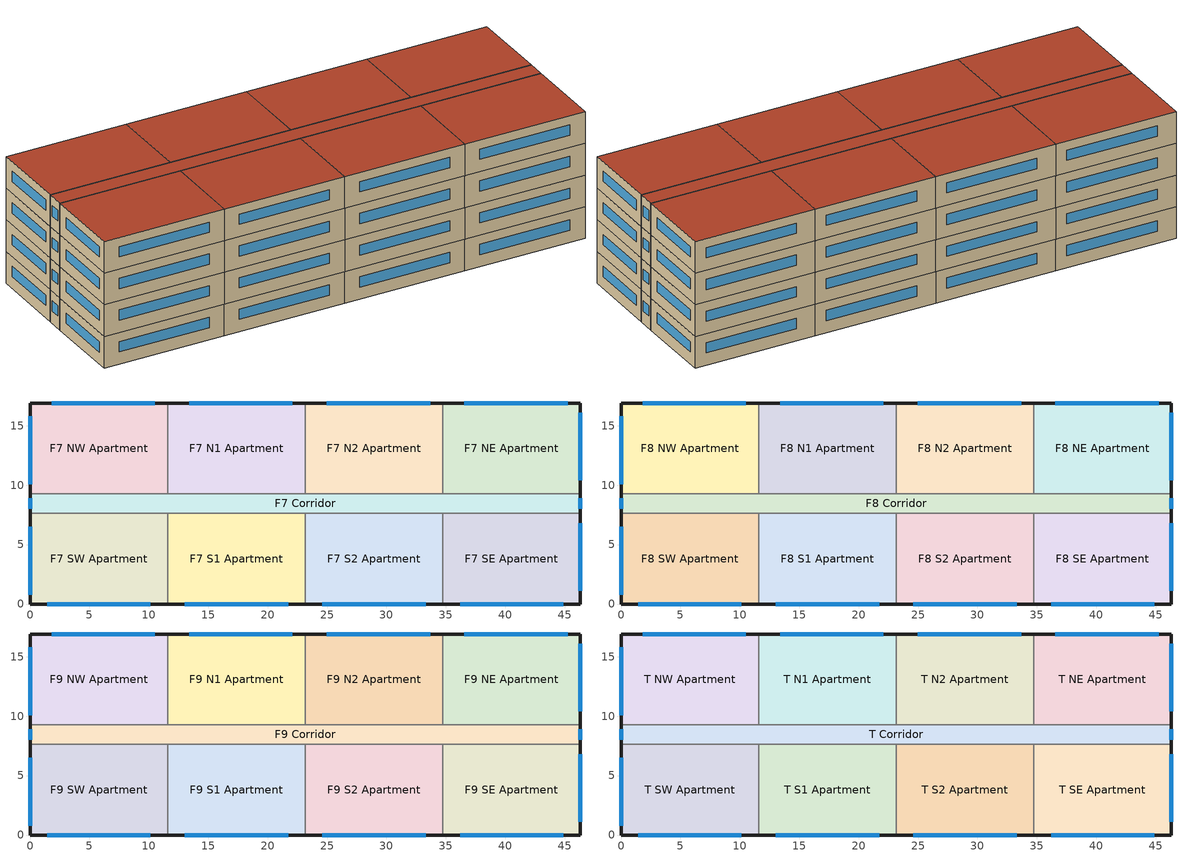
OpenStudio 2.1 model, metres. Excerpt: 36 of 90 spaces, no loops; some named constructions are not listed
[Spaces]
F7 SE Apartment
 floor to F6 SE Apartment: 46.33,7.62 46.33,0 34.75,0 34.75,7.62 z18.29
 wall outside: 34.75,0 46.33,0 46.33,7.62 z18.29:21.33
 wall to F7 S2 Apartment: 34.75,7.62 34.75,0 z18.29:21.33
 wall to F7 Corridor: 46.33,7.62 34.75,7.62 z18.29:21.33
 window: 46.33,1.1 46.33,6.81 / 36.19,0 44.88,0 z19.47:20.46
F7 N2 Apartment
 floor to F6 N2 Apartment: 34.75,16.92 34.75,9.3 23.16,9.3 23.16,16.92 z18.29
 wall outside: 34.75,16.92 23.16,16.92 z18.29:21.33
 wall to F7 Corridor: 23.16,9.3 34.75,9.3 z18.29:21.33
 wall to F7 NE Apartment: 34.75,9.3 34.75,16.92 z18.29:21.33
 wall to F7 N1 Apartment: 23.16,16.92 23.16,9.3 z18.29:21.33
 window: 33.66,16.92 24.98,16.92 z19.47:20.46
F7 NE Apartment
 floor to F6 NE Apartment: 46.33,16.92 46.33,9.3 34.75,9.3 34.75,16.92 z18.29
 wall outside: 46.33,9.3 46.33,16.92 34.75,16.92 z18.29:21.33
 wall to F7 Corridor: 34.75,9.3 46.33,9.3 z18.29:21.33
 window: 45.25,16.92 36.56,16.92 / 46.33,10.4 46.33,16.11 z19.47:20.46
F7 S2 Apartment
 floor to F6 S2 Apartment: 34.75,7.62 34.75,0 23.16,0 23.16,7.62 z18.29
 wall outside: 23.16,0 34.75,0 z18.29:21.33
 wall to F7 Corridor: 34.75,7.62 23.16,7.62 z18.29:21.33
 wall to F7 S1 Apartment: 23.16,7.62 23.16,0 z18.29:21.33
 window: 24.61,0 33.3,0 z19.47:20.46
F7 NW Apartment
 floor to F6 NW Apartment: 11.58,16.92 11.58,9.3 0,9.3 0,16.92 z18.29
 wall outside: 11.58,16.92 0,16.92 0,9.3 z18.29:21.33
 wall to F7 Corridor: 0,9.3 11.58,9.3 z18.29:21.33
 wall to F7 N1 Apartment: 11.58,9.3 11.58,16.92 z18.29:21.33
 window: 0,15.8 0,10.08 / 10.5,16.92 1.81,16.92 z19.47:20.46
F7 N1 Apartment
 floor to F6 N1 Apartment: 23.16,16.92 23.16,9.3 11.58,9.3 11.58,16.92 z18.29
 wall outside: 23.16,16.92 11.58,16.92 z18.29:21.33
 wall to F7 Corridor: 11.58,9.3 23.16,9.3 z18.29:21.33
 window: 22.08,16.92 13.4,16.92 z19.47:20.46
F7 S1 Apartment
 floor to F6 S1 Apartment: 23.16,7.62 23.16,0 11.58,0 11.58,7.62 z18.29
 wall outside: 11.58,0 23.16,0 z18.29:21.33
 wall to F7 Corridor: 23.16,7.62 11.58,7.62 z18.29:21.33
 wall to F7 SW Apartment: 11.58,7.62 11.58,0 z18.29:21.33
 window: 13.03,0 21.72,0 z19.47:20.46
F7 Corridor
 floor to F6 Corridor: 46.33,9.3 46.33,7.62 0,7.62 0,9.3 z18.29
 wall outside: 0,9.3 0,7.62 / 46.33,7.62 46.33,9.3 z18.29:21.33
 wall to F7 SW Apartment: 0,7.62 11.58,7.62 z18.29:21.33
 window: 0,8.91 0,8 / 46.33,8 46.33,8.91 z19.47:20.46
F7 SW Apartment
 floor to F6 SW Apartment: 11.58,7.62 11.58,0 0,0 0,7.62 z18.29
 wall outside: 0,7.62 0,0 11.58,0 z18.29:21.33
 window: 1.45,0 10.13,0 / 0,6.5 0,0.79 z19.47:20.46
F8 SW Apartment
 floor to F7 SW Apartment: 11.58,7.62 11.58,0 0,0 0,7.62 z21.33
 wall outside: 0,7.62 0,0 11.58,0 z21.33:24.38
 wall to F8 Corridor: 11.58,7.62 0,7.62 z21.33:24.38
 wall to F8 S1 Apartment: 11.58,0 11.58,7.62 z21.33:24.38
 window: 1.45,0 10.13,0 / 0,6.5 0,0.79 z22.52:23.51
F8 N1 Apartment
 floor to F7 N1 Apartment: 23.16,16.92 23.16,9.3 11.58,9.3 11.58,16.92 z21.33
 wall outside: 23.16,16.92 11.58,16.92 z21.33:24.38
 wall to F8 NW Apartment: 11.58,16.92 11.58,9.3 z21.33:24.38
 wall to F8 Corridor: 11.58,9.3 23.16,9.3 z21.33:24.38
 wall to F8 N2 Apartment: 23.16,9.3 23.16,16.92 z21.33:24.38
 window: 22.08,16.92 13.4,16.92 z22.52:23.51
F8 N2 Apartment
 floor to F7 N2 Apartment: 34.75,16.92 34.75,9.3 23.16,9.3 23.16,16.92 z21.33
 wall outside: 34.75,16.92 23.16,16.92 z21.33:24.38
 wall to F8 Corridor: 23.16,9.3 34.75,9.3 z21.33:24.38
 wall to F8 NE Apartment: 34.75,9.3 34.75,16.92 z21.33:24.38
 window: 33.66,16.92 24.98,16.92 z22.52:23.51
F8 Corridor
 floor to F7 Corridor: 46.33,9.3 46.33,7.62 0,7.62 0,9.3 z21.33
 wall outside: 46.33,7.62 46.33,9.3 / 0,9.3 0,7.62 z21.33:24.38
 wall to F8 S1 Apartment: 11.58,7.62 23.16,7.62 z21.33:24.38
 wall to F8 SE Apartment: 34.75,7.62 46.33,7.62 z21.33:24.38
 wall to F8 NE Apartment: 46.33,9.3 34.75,9.3 z21.33:24.38
 wall to F8 NW Apartment: 11.58,9.3 0,9.3 z21.33:24.38
 wall to F8 S2 Apartment: 23.16,7.62 34.75,7.62 z21.33:24.38
 window: 46.33,8 46.33,8.91 / 0,8.91 0,8 z22.52:23.51
F8 S1 Apartment
 floor to F7 S1 Apartment: 23.16,7.62 23.16,0 11.58,0 11.58,7.62 z21.33
 wall outside: 11.58,0 23.16,0 z21.33:24.38
 wall to F8 S2 Apartment: 23.16,0 23.16,7.62 z21.33:24.38
 window: 13.03,0 21.72,0 z22.52:23.51
F8 S2 Apartment
 floor to F7 S2 Apartment: 34.75,7.62 34.75,0 23.16,0 23.16,7.62 z21.33
 wall outside: 23.16,0 34.75,0 z21.33:24.38
 wall to F8 SE Apartment: 34.75,0 34.75,7.62 z21.33:24.38
 window: 24.61,0 33.3,0 z22.52:23.51
F8 SE Apartment
 floor to F7 SE Apartment: 46.33,7.62 46.33,0 34.75,0 34.75,7.62 z21.33
 wall outside: 34.75,0 46.33,0 46.33,7.62 z21.33:24.38
 window: 46.33,1.1 46.33,6.81 / 36.19,0 44.88,0 z22.52:23.51
F8 NW Apartment
 floor to F7 NW Apartment: 11.58,16.92 11.58,9.3 0,9.3 0,16.92 z21.33
 wall outside: 11.58,16.92 0,16.92 0,9.3 z21.33:24.38
 window: 0,15.8 0,10.08 / 10.5,16.92 1.81,16.92 z22.52:23.51
F8 NE Apartment
 floor to F7 NE Apartment: 46.33,16.92 46.33,9.3 34.75,9.3 34.75,16.92 z21.33
 wall outside: 46.33,9.3 46.33,16.92 34.75,16.92 z21.33:24.38
 window: 45.25,16.92 36.56,16.92 / 46.33,10.4 46.33,16.11 z22.52:23.51
F9 SE Apartment
 floor to F8 SE Apartment: 46.33,7.62 46.33,0 34.75,0 34.75,7.62 z24.38
 wall outside: 34.75,0 46.33,0 46.33,7.62 z24.38:27.43
 wall to F9 S2 Apartment: 34.75,7.62 34.75,0 z24.38:27.43
 wall to F9 Corridor: 46.33,7.62 34.75,7.62 z24.38:27.43
 window: 36.19,0 44.88,0 / 46.33,1.1 46.33,6.81 z25.57:26.56
F9 N2 Apartment
 floor to F8 N2 Apartment: 34.75,16.92 34.75,9.3 23.16,9.3 23.16,16.92 z24.38
 wall outside: 34.75,16.92 23.16,16.92 z24.38:27.43
 wall to F9 NE Apartment: 34.75,9.3 34.75,16.92 z24.38:27.43
 wall to F9 Corridor: 23.16,9.3 34.75,9.3 z24.38:27.43
 wall to F9 N1 Apartment: 23.16,16.92 23.16,9.3 z24.38:27.43
 window: 33.66,16.92 24.98,16.92 z25.57:26.56
F9 SW Apartment
 floor to F8 SW Apartment: 11.58,7.62 11.58,0 0,0 0,7.62 z24.38
 wall outside: 0,7.62 0,0 11.58,0 z24.38:27.43
 wall to F9 Corridor: 11.58,7.62 0,7.62 z24.38:27.43
 wall to F9 S1 Apartment: 11.58,0 11.58,7.62 z24.38:27.43
 window: 1.45,0 10.13,0 / 0,6.5 0,0.79 z25.57:26.56
F9 Corridor
 floor to F8 Corridor: 46.33,9.3 46.33,7.62 0,7.62 0,9.3 z24.38
 wall outside: 0,9.3 0,7.62 / 46.33,7.62 46.33,9.3 z24.38:27.43
 wall to F9 NE Apartment: 46.33,9.3 34.75,9.3 z24.38:27.43
 wall to F9 NW Apartment: 11.58,9.3 0,9.3 z24.38:27.43
 wall to F9 S1 Apartment: 11.58,7.62 23.16,7.62 z24.38:27.43
 wall to F9 N1 Apartment: 23.16,9.3 11.58,9.3 z24.38:27.43
 wall to F9 S2 Apartment: 23.16,7.62 34.75,7.62 z24.38:27.43
 window: 0,8.91 0,8 / 46.33,8 46.33,8.91 z25.57:26.56
F9 NE Apartment
 floor to F8 NE Apartment: 46.33,16.92 46.33,9.3 34.75,9.3 34.75,16.92 z24.38
 wall outside: 46.33,9.3 46.33,16.92 34.75,16.92 z24.38:27.43
 window: 46.33,10.4 46.33,16.11 / 45.25,16.92 36.56,16.92 z25.57:26.56
F9 S1 Apartment
 floor to F8 S1 Apartment: 23.16,7.62 23.16,0 11.58,0 11.58,7.62 z24.38
 wall outside: 11.58,0 23.16,0 z24.38:27.43
 wall to F9 S2 Apartment: 23.16,0 23.16,7.62 z24.38:27.43
 window: 13.03,0 21.72,0 z25.57:26.56
F9 S2 Apartment
 floor to F8 S2 Apartment: 34.75,7.62 34.75,0 23.16,0 23.16,7.62 z24.38
 wall outside: 23.16,0 34.75,0 z24.38:27.43
 window: 24.61,0 33.3,0 z25.57:26.56
F9 NW Apartment
 floor to F8 NW Apartment: 11.58,16.92 11.58,9.3 0,9.3 0,16.92 z24.38
 wall outside: 11.58,16.92 0,16.92 0,9.3 z24.38:27.43
 wall to F9 N1 Apartment: 11.58,9.3 11.58,16.92 z24.38:27.43
 window: 0,15.8 0,10.08 / 10.5,16.92 1.81,16.92 z25.57:26.56
F9 N1 Apartment
 floor to F8 N1 Apartment: 23.16,16.92 23.16,9.3 11.58,9.3 11.58,16.92 z24.38
 wall outside: 23.16,16.92 11.58,16.92 z24.38:27.43
 window: 22.08,16.92 13.4,16.92 z25.57:26.56
T N1 Apartment
 floor to F9 N1 Apartment: 23.16,16.92 23.16,9.3 11.58,9.3 11.58,16.92 z27.43
 wall outside: 23.16,16.92 11.58,16.92 z27.43:30.48
 wall to T NW Apartment: 11.58,16.92 11.58,9.3 z27.43:30.48
 wall to T Corridor: 11.58,9.3 23.16,9.3 z27.43:30.48
 wall to T N2 Apartment: 23.16,9.3 23.16,16.92 z27.43:30.48
 window: 22.08,16.92 13.4,16.92 z28.62:29.6
 roof outside: 23.16,9.3 23.16,16.92 11.58,16.92 11.58,9.3 z30.48
T N2 Apartment
 floor to F9 N2 Apartment: 34.75,16.92 34.75,9.3 23.16,9.3 23.16,16.92 z27.43
 wall outside: 34.75,16.92 23.16,16.92 z27.43:30.48
 wall to T NE Apartment: 34.75,9.3 34.75,16.92 z27.43:30.48
 wall to T Corridor: 23.16,9.3 34.75,9.3 z27.43:30.48
 window: 33.66,16.92 24.98,16.92 z28.62:29.6
 roof outside: 34.75,9.3 34.75,16.92 23.16,16.92 23.16,9.3 z30.48
T S2 Apartment
 floor to F9 S2 Apartment: 34.75,7.62 34.75,0 23.16,0 23.16,7.62 z27.43
 wall outside: 23.16,0 34.75,0 z27.43:30.48
 wall to T Corridor: 34.75,7.62 23.16,7.62 z27.43:30.48
 wall to T S1 Apartment: 23.16,7.62 23.16,0 z27.43:30.48
 wall to T SE Apartment: 34.75,0 34.75,7.62 z27.43:30.48
 window: 24.61,0 33.3,0 z28.62:29.6
 roof outside: 34.75,0 34.75,7.62 23.16,7.62 23.16,0 z30.48
T SW Apartment
 floor to F9 SW Apartment: 11.58,7.62 11.58,0 0,0 0,7.62 z27.43
 wall outside: 0,7.62 0,0 11.58,0 z27.43:30.48
 wall to T Corridor: 11.58,7.62 0,7.62 z27.43:30.48
 wall to T S1 Apartment: 11.58,0 11.58,7.62 z27.43:30.48
 window: 1.45,0 10.13,0 / 0,6.5 0,0.79 z28.62:29.6
 roof outside: 11.58,0 11.58,7.62 0,7.62 0,0 z30.48
T SE Apartment
 floor to F9 SE Apartment: 46.33,7.62 46.33,0 34.75,0 34.75,7.62 z27.43
 wall outside: 34.75,0 46.33,0 46.33,7.62 z27.43:30.48
 wall to T Corridor: 46.33,7.62 34.75,7.62 z27.43:30.48
 window: 36.19,0 44.88,0 / 46.33,1.1 46.33,6.81 z28.62:29.6
 roof outside: 46.33,0 46.33,7.62 34.75,7.62 34.75,0 z30.48
T S1 Apartment
 floor to F9 S1 Apartment: 23.16,7.62 23.16,0 11.58,0 11.58,7.62 z27.43
 wall outside: 11.58,0 23.16,0 z27.43:30.48
 wall to T Corridor: 23.16,7.62 11.58,7.62 z27.43:30.48
 window: 13.03,0 21.72,0 z28.62:29.6
 roof outside: 23.16,0 23.16,7.62 11.58,7.62 11.58,0 z30.48
T Corridor
 floor to F9 Corridor: 46.33,9.3 46.33,7.62 0,7.62 0,9.3 z27.43
 wall outside: 0,9.3 0,7.62 / 46.33,7.62 46.33,9.3 z27.43:30.48
 wall to T NE Apartment: 46.33,9.3 34.75,9.3 z27.43:30.48
 wall to T NW Apartment: 11.58,9.3 0,9.3 z27.43:30.48
 window: 46.33,8 46.33,8.91 / 0,8.91 0,8 z28.62:29.6
 roof outside: 46.33,7.62 46.33,9.3 0,9.3 0,7.62 z30.48
T NE Apartment
 floor to F9 NE Apartment: 46.33,16.92 46.33,9.3 34.75,9.3 34.75,16.92 z27.43
 wall outside: 46.33,9.3 46.33,16.92 34.75,16.92 z27.43:30.48
 window: 46.33,10.4 46.33,16.11 / 45.25,16.92 36.56,16.92 z28.62:29.6
 roof outside: 46.33,9.3 46.33,16.92 34.75,16.92 34.75,9.3 z30.48
T NW Apartment
 floor to F9 NW Apartment: 11.58,16.92 11.58,9.3 0,9.3 0,16.92 z27.43
 wall outside: 11.58,16.92 0,16.92 0,9.3 z27.43:30.48
 window: 0,15.8 0,10.08 / 10.5,16.92 1.81,16.92 z28.62:29.6
 roof outside: 11.58,9.3 11.58,16.92 0,16.92 0,9.3 z30.48
[Site]
Fort McMurray_AB_CAN: Latitude {deg}=56.65; Longitude {deg}=-111.22; Time Zone {hr}=-7; Elevation {m}=369; Terrain=City
[Building]
NECB 2011-HighriseApartment-NECB HDD Method-CAN_AB_Fort.McMurray.719320_CWEC.epw created: 2017-06-30 12:56:49 +0000: North Axis {deg}=0; Default Construction Set=NECB 2011 - HighApt - NECB HDD Method at climate 7b; Standards Number of Stories=10; Standards Number of Above Ground Stories=10; Standards Building Type=HighriseApartment
[Site:GroundTemperature:BuildingSurface]
19.527, 19.502, 19.536, 19.598, 20.002, 21.64, 22.225, 22.375, 21.449, 20.121, 19.802, 19.633
[Site:WaterMainsTemperature]
Calculation Method=Correlation; Annual Average Outdoor Air Temperature {C}=1.125; Maximum Difference In Monthly Average Outdoor Air Temperatures {deltaC}=33.5
[SizingPeriod:DesignDay] Barometric Pressure {Pa}=96970; Sky Clearness=0; Rain Indicator=0; Snow Indicator=0; Day of Month=21; Daylight Saving Time Indicator=0; Humidity Indicating Type=Wetbulb; Dry-Bulb Temperature Range Modifier Type=DefaultMultipliers
Name | Maximum Dry-Bulb Temperature {C} | Daily Dry-Bulb Temperature Range {deltaC} | Humidity Indicating Conditions at Maximum Dry-Bulb | Wind Speed {m/s} | Wind Direction {deg} | Month | Day Type | Solar Model Indicator | ASHRAE Taub | ASHRAE Taud
Fort McMurray Ann Htg 99.6% Condns DB | -36.8 | 0 | -36.8 | 1 | 250 | 1 | WinterDesignDay | ASHRAEClearSky
Fort McMurray Ann Clg .4% Condns DB=>MWB | 28.9 | 12.1 | 17.7 | 3.8 | 260 | 7 | SummerDesignDay | ASHRAETau | 0.383 | 2.26
Fort McMurray Ann Clg .4% Condns WB=>MDB | 26.6 | 12.1 | 18.9 | 3.8 | 260 | 7 | SummerDesignDay | ASHRAETau | 0.383 | 2.26
[Material:NoMass]
CP02 CARPET PAD: Roughness=VeryRough; Thermal Resistance {m2-K/W}=0.21648; Thermal Absorptance=0.9; Solar Absorptance=0.7; Visible Absorptance=0.8
[Material]
Name | Roughness | Thickness {m} | Conductivity {W/m-K} | Density {kg/m3} | Specific Heat {J/kg-K} | Thermal Absorptance | Solar Absorptance | Visible Absorptance
100mm Normalweight concrete floor | MediumSmooth | 0.1016 | 2.31 | 2322 | 832
G01 13mm gypsum board | Smooth | 0.0127 | 0.16 | 800 | 1090 | 0.9 | 0.7 | 0.5
G05 25mm wood | MediumSmooth | 0.0254 | 0.15 | 608 | 1630 | 0.9 | 0.5 | 0.5
[Construction]
Typical Interior Floor: 100mm Normalweight concrete floor, CP02 CARPET PAD
Typical Interior Wall: G01 13mm gypsum board, G01 13mm gypsum board
Typical Interior Ceiling: CP02 CARPET PAD, 100mm Normalweight concrete floor
Typical Interior Window: Clear 3mm
Typical Interior Door; Typical Interior Partition: G05 25mm wood
Customized Fenestration: cond=0.220 tvis=0.220 tsol=0.232: Customized Fenestration:: cond=0.220 tvis=0.220 tsol=0.232
Customized Fenestration: cond=0.220 tvis=0.441 tsol=0.279: Customized Fenestration:: cond=0.220 tvis=0.441 tsol=0.279
Customized Fenestration: cond=0.220 tvis=0.294 tsol=0.332: Customized Fenestration:: cond=0.220 tvis=0.294 tsol=0.332
Customized Fenestration: cond=0.220 tvis=0.898 tsol=0.837: Customized Fenestration:: cond=0.220 tvis=0.898 tsol=0.837
[DefaultConstructionSet]
NECB 2011 - HighApt - NECB HDD Method at climate 7b: Default Exterior Surface Constructions=NECB 2011 - HighApt - NECB HDD Method at climate 7b; Default Interior Surface Constructions=Default Surface Constructions 2; Default Ground Contact Surface Constructions=NECB 2011 - HighApt - NECB HDD Method at climate 7b 1; Default Exterior SubSurface Constructions=NECB 2011 - HighApt - NECB HDD Method at climate 7b; Default Interior SubSurface Constructions=Default Sub Surface Constructions 2; Interior Partition Construction=Typical Interior Partition
[DefaultSurfaceConstructions]
Name | Floor Construction | Wall Construction | Roof Ceiling Construction
Default Surface Constructions 2 | Typical Interior Floor | Typical Interior Wall | Typical Interior Ceiling
NECB 2011 - HighApt - NECB HDD Method at climate 7b | Customized opaque construction {d366f31c-5e1b-44e9-bec3-b9d1b91777f0} to conductance of 0.162 | Customized opaque construction {3fd9c67f-c3ed-42a8-8e9b-9f1a8a21b817} to conductance of 0.21 | Customized opaque construction {fe942bce-660d-46c3-8f9d-2195fde5d9a6} to conductance of 0.162
NECB 2011 - HighApt - NECB HDD Method at climate 7b 1 | Customized opaque construction {e69c2010-902c-4441-b877-06f071f2fb08} to conductance of 0.757 | Customized opaque construction {e69c2010-902c-4441-b877-06f071f2fb08} to conductance of 0.284 | Customized opaque construction {e69c2010-902c-4441-b877-06f071f2fb08} to conductance of 0.284
[DefaultSubSurfaceConstructions]
Name | Fixed Window Construction | Operable Window Construction | Door Construction | Glass Door Construction | Overhead Door Construction | Skylight Construction | Tubular Daylight Dome Construction | Tubular Daylight Diffuser Construction
Default Sub Surface Constructions 2 | Typical Interior Window | Typical Interior Window | Typical Interior Door
NECB 2011 - HighApt - NECB HDD Method at climate 7b | Customized Fenestration: cond=0.220 tvis=0.220 tsol=0.232 | Customized Fenestration: cond=0.220 tvis=0.220 tsol=0.232 | Customized opaque construction {578ff861-0aa5-49e9-9908-b13e9e1a6b95} to conductance of 2.2 | Customized Fenestration: cond=0.220 tvis=0.441 tsol=0.279 | Customized opaque construction {8d263eaa-183d-49b6-bdcc-6f3e1338ba15} to conductance of 2.2 | Customized Fenestration: cond=0.220 tvis=0.294 tsol=0.332 | Customized Fenestration: cond=0.220 tvis=0.898 tsol=0.837 | Customized Fenestration: cond=0.220 tvis=0.898 tsol=0.837
[WindowMaterial:Glazing]
Clear 3mm: Optical Data Type=SpectralAverage; Thickness {m}=0.003; Solar Transmittance at Normal Incidence=0.837; Front Side Solar Reflectance at Normal Incidence=0.075; Back Side Solar Reflectance at Normal Incidence=0.075; Visible Transmittance at Normal Incidence=0.898; Front Side Visible Reflectance at Normal Incidence=0.081; Back Side Visible Reflectance at Normal Incidence=0.081; Infrared Transmittance at Normal Incidence=0; Front Side Infrared Hemispherical Emissivity=0.84; Back Side Infrared Hemispherical Emissivity=0.84; Conductivity {W/m-K}=0.9; Dirt Correction Factor for Solar and Visible Transmittance=1; Solar Diffusing=No
[WindowMaterial:SimpleGlazingSystem] U-Factor {W/m2-K}=2.2; Solar Heat Gain Coefficient=0.6; Visible Transmittance=0.21
Customized Fenestration:: cond=0.220 tvis=0.220 tsol=0.232; Customized Fenestration:: cond=0.220 tvis=0.441 tsol=0.279; Customized Fenestration:: cond=0.220 tvis=0.294 tsol=0.332; Customized Fenestration:: cond=0.220 tvis=0.898 tsol=0.837
[Space] Part of Total Floor Area=Yes
Name | Space Type | Building Story | Thermal Zone
F8 SE Apartment | Space Function Dwelling Unit(s) | Building Story 8 | Sp-F8 SE Apartment Sys-1 Flr-3 Sch-G HPlcmt-south ZN
F8 SW Apartment | Space Function Dwelling Unit(s) | Building Story 8 | Sp-F8 SW Apartment Sys-1 Flr-3 Sch-G HPlcmt-south ZN
F9 SE Apartment | Space Function Dwelling Unit(s) | Building Story 9 | Sp-F9 SE Apartment Sys-1 Flr-10 Sch-G HPlcmt-south ZN
F7 S1 Apartment | Space Function Dwelling Unit(s) | Building Story 7 | Sp-F7 S1 Apartment Sys-1 Flr-6 Sch-G HPlcmt-south ZN
F7 SE Apartment | Space Function Dwelling Unit(s) | Building Story 7 | Sp-F7 SE Apartment Sys-1 Flr-6 Sch-G HPlcmt-south ZN
F7 NW Apartment | Space Function Dwelling Unit(s) | Building Story 7 | Sp-F7 NW Apartment Sys-1 Flr-6 Sch-G HPlcmt-north ZN
F7 N2 Apartment | Space Function Dwelling Unit(s) | Building Story 7 | Sp-F7 N2 Apartment Sys-1 Flr-6 Sch-G HPlcmt-north ZN
F7 SW Apartment | Space Function Dwelling Unit(s) | Building Story 7 | Sp-F7 SW Apartment Sys-1 Flr-6 Sch-G HPlcmt-south ZN
F8 N1 Apartment | Space Function Dwelling Unit(s) | Building Story 8 | Sp-F8 N1 Apartment Sys-1 Flr-3 Sch-G HPlcmt-north ZN
F7 NE Apartment | Space Function Dwelling Unit(s) | Building Story 7 | Sp-F7 NE Apartment Sys-1 Flr-6 Sch-G HPlcmt-north ZN
F8 N2 Apartment | Space Function Dwelling Unit(s) | Building Story 8 | Sp-F8 N2 Apartment Sys-1 Flr-3 Sch-G HPlcmt-north ZN
F9 S1 Apartment | Space Function Dwelling Unit(s) | Building Story 9 | Sp-F9 S1 Apartment Sys-1 Flr-10 Sch-G HPlcmt-south ZN
F9 NW Apartment | Space Function Dwelling Unit(s) | Building Story 9 | Sp-F9 NW Apartment Sys-1 Flr-10 Sch-G HPlcmt-north ZN
T S2 Apartment | Space Function Dwelling Unit(s) | Building Story 10 | Sp-T S2 Apartment Sys-1 Flr-4 Sch-G HPlcmt-south ZN
T N1 Apartment | Space Function Dwelling Unit(s) | Building Story 10 | Sp-T N1 Apartment Sys-1 Flr-4 Sch-G HPlcmt-north ZN
F7 S2 Apartment | Space Function Dwelling Unit(s) | Building Story 7 | Sp-F7 S2 Apartment Sys-1 Flr-6 Sch-G HPlcmt-south ZN
F9 NE Apartment | Space Function Dwelling Unit(s) | Building Story 9 | Sp-F9 NE Apartment Sys-1 Flr-10 Sch-G HPlcmt-north ZN
F8 NE Apartment | Space Function Dwelling Unit(s) | Building Story 8 | Sp-F8 NE Apartment Sys-1 Flr-3 Sch-G HPlcmt-north ZN
T N2 Apartment | Space Function Dwelling Unit(s) | Building Story 10 | Sp-T N2 Apartment Sys-1 Flr-4 Sch-G HPlcmt-north ZN
F9 N2 Apartment | Space Function Dwelling Unit(s) | Building Story 9 | Sp-F9 N2 Apartment Sys-1 Flr-10 Sch-G HPlcmt-north ZN
F9 S2 Apartment | Space Function Dwelling Unit(s) | Building Story 9 | Sp-F9 S2 Apartment Sys-1 Flr-10 Sch-G HPlcmt-south ZN
T SW Apartment | Space Function Dwelling Unit(s) | Building Story 10 | Sp-T SW Apartment Sys-1 Flr-4 Sch-G HPlcmt-south ZN
F8 Corridor | Space Function Corr. < 2.4m wide-sch-G | Building Story 8 | Sp-F8 Corridor Sys-1 Flr-3 Sch-G HPlcmt-east ZN
F8 S1 Apartment | Space Function Dwelling Unit(s) | Building Story 8 | Sp-F8 S1 Apartment Sys-1 Flr-3 Sch-G HPlcmt-south ZN
F7 N1 Apartment | Space Function Dwelling Unit(s) | Building Story 7 | Sp-F7 N1 Apartment Sys-1 Flr-6 Sch-G HPlcmt-north ZN
F8 NW Apartment | Space Function Dwelling Unit(s) | Building Story 8 | Sp-F8 NW Apartment Sys-1 Flr-3 Sch-G HPlcmt-north ZN
T S1 Apartment | Space Function Dwelling Unit(s) | Building Story 10 | Sp-T S1 Apartment Sys-1 Flr-4 Sch-G HPlcmt-south ZN
F9 N1 Apartment | Space Function Dwelling Unit(s) | Building Story 9 | Sp-F9 N1 Apartment Sys-1 Flr-10 Sch-G HPlcmt-north ZN
F8 S2 Apartment | Space Function Dwelling Unit(s) | Building Story 8 | Sp-F8 S2 Apartment Sys-1 Flr-3 Sch-G HPlcmt-south ZN
T SE Apartment | Space Function Dwelling Unit(s) | Building Story 10 | Sp-T SE Apartment Sys-1 Flr-4 Sch-G HPlcmt-south ZN
T NW Apartment | Space Function Dwelling Unit(s) | Building Story 10 | Sp-T NW Apartment Sys-1 Flr-4 Sch-G HPlcmt-north ZN
F9 SW Apartment | Space Function Dwelling Unit(s) | Building Story 9 | Sp-F9 SW Apartment Sys-1 Flr-10 Sch-G HPlcmt-south ZN
F9 Corridor | Space Function Corr. < 2.4m wide-sch-G | Building Story 9 | Sp-F9 Corridor Sys-1 Flr-10 Sch-G HPlcmt-east ZN
T NE Apartment | Space Function Dwelling Unit(s) | Building Story 10 | Sp-T NE Apartment Sys-1 Flr-4 Sch-G HPlcmt-north ZN
T Corridor | Space Function Corr. < 2.4m wide-sch-G | Building Story 10 | Sp-T Corridor Sys-1 Flr-4 Sch-G HPlcmt-east ZN
F7 Corridor | Space Function Corr. < 2.4m wide-sch-G | Building Story 7 | Sp-F7 Corridor Sys-1 Flr-6 Sch-G HPlcmt-east ZN
[EvaporativeFluidCooler:SingleSpeed]
Central Tower: Design Air Flow Rate {m3/s}=autosize; Fan Power at Design Air Flow Rate {W}=autosize; Design Spray Water Flow Rate {m3/s}=0.002208; Performance Input Method=UFactorTimesAreaAndDesignWaterFlowRate; U-factor Times Area Value at Design Air Flow Rate {W/K}=autosize; Design Water Flow Rate {m3/s}=autosize; Capacity Control=FanCycling; Sizing Factor=1; Evaporation Loss Mode=SaturatedExit; Drift Loss Percent {percent}=0.008; Blowdown Calculation Mode=ConcentrationRatio; Blowdown Concentration Ratio=3
[BuildingStory]
Name | Nominal Z Coordinate {m}
Building Story 7 | 18.2871
Building Story 8 | 21.3349
Building Story 9 | 24.3828
Building Story 10 | 27.4307
[SpaceType] Standards Building Type=Space Function
Name | Default Schedule Set | Design Specification Outdoor Air Object | Standards Space Type
Space Function Corr. < 2.4m wide-sch-G | Space Function Corr. < 2.4m wide-sch-G Schedule Set | Space Function Corr. < 2.4m wide-sch-G Ventilation | Corr. < 2.4m wide-sch-G
Space Function Dwelling Unit(s) | Space Function Dwelling Unit(s) Schedule Set | Space Function Dwelling Unit(s) Ventilation | Dwelling Unit(s)
[People:Definition] Number of People Calculation Method=People/Area; Fraction Radiant=0.3
Name | People per Space Floor Area {person/m2}
Space Function Corr. < 2.4m wide-sch-G People Definition | 0.0100104
Space Function Dwelling Unit(s) People Definition | 0.0166841
[People] Work Efficiency Schedule=Work Efficiency Schedule; Clothing Insulation Schedule=Clothing Schedule; Air Velocity Schedule=Air Velocity Schedule
Name | People Definition | Space or SpaceType
Space Function Corr. < 2.4m wide-sch-G People | Space Function Corr. < 2.4m wide-sch-G People Definition | Space Function Corr. < 2.4m wide-sch-G
Space Function Dwelling Unit(s) People | Space Function Dwelling Unit(s) People Definition | Space Function Dwelling Unit(s)
[Lights:Definition] Design Level Calculation Method=Watts/Area; Fraction Radiant=0.5; Fraction Visible=0.2
Name | Watts per Space Floor Area {W/m2}
Space Function Corr. < 2.4m wide-sch-G Lights Definition | 8.39993
Space Function Dwelling Unit(s) Lights Definition | 4.99996
[Lights]
Name | Lights Definition | Space or SpaceType
Space Function Corr. < 2.4m wide-sch-G Lights | Space Function Corr. < 2.4m wide-sch-G Lights Definition | Space Function Corr. < 2.4m wide-sch-G
Space Function Dwelling Unit(s) Lights | Space Function Dwelling Unit(s) Lights Definition | Space Function Dwelling Unit(s)
[DesignSpecification:OutdoorAir] Outdoor Air Method=Sum
Name | Outdoor Air Flow per Floor Area {m3/s-m2}
Space Function Corr. < 2.4m wide-sch-G Ventilation | 0.0003048
Space Function Dwelling Unit(s) Ventilation | 0.00034544
[DefaultScheduleSet] Number of People Schedule=NECB-G-Occupancy; People Activity Level Schedule=NECB-Activity; Lighting Schedule=NECB-G-Lighting; Electric Equipment Schedule=NECB-G-Electric-Equipment; Infiltration Schedule=Always On
Space Function Corr. < 2.4m wide-sch-G Schedule Set; Space Function Dwelling Unit(s) Schedule Set
[ThermostatSetpoint:DualSetpoint] Heating Setpoint Temperature Schedule=NECB-G-Thermostat Setpoint-Heating; Cooling Setpoint Temperature Schedule=NECB-G-Thermostat Setpoint-Cooling
Space Function Dwelling Unit(s) Thermostat 96; Space Function Dwelling Unit(s) Thermostat 97; Space Function Dwelling Unit(s) Thermostat 98; Space Function Dwelling Unit(s) Thermostat 99; Space Function Corr. < 2.4m wide-sch-G Thermostat 13; Space Function Dwelling Unit(s) Thermostat 100; Space Function Dwelling Unit(s) Thermostat 101; Space Function Dwelling Unit(s) Thermostat 102; Space Function Dwelling Unit(s) Thermostat 103; Space Function Dwelling Unit(s) Thermostat 104; Space Function Dwelling Unit(s) Thermostat 105; Space Function Dwelling Unit(s) Thermostat 106; Space Function Dwelling Unit(s) Thermostat 107; Space Function Corr. < 2.4m wide-sch-G Thermostat 14; Space Function Dwelling Unit(s) Thermostat 108; Space Function Dwelling Unit(s) Thermostat 109; Space Function Dwelling Unit(s) Thermostat 110; Space Function Dwelling Unit(s) Thermostat 111; Space Function Dwelling Unit(s) Thermostat 119; Space Function Dwelling Unit(s) Thermostat 120; Space Function Dwelling Unit(s) Thermostat 121; Space Function Dwelling Unit(s) Thermostat 122; Space Function Corr. < 2.4m wide-sch-G Thermostat 16; Space Function Dwelling Unit(s) Thermostat 123; Space Function Dwelling Unit(s) Thermostat 124; Space Function Dwelling Unit(s) Thermostat 125; Space Function Dwelling Unit(s) Thermostat 126; Space Function Dwelling Unit(s) Thermostat 151; Space Function Dwelling Unit(s) Thermostat 152; Space Function Dwelling Unit(s) Thermostat 153; Space Function Dwelling Unit(s) Thermostat 154; Space Function Corr. < 2.4m wide-sch-G Thermostat 20; Space Function Dwelling Unit(s) Thermostat 155; Space Function Dwelling Unit(s) Thermostat 156; Space Function Dwelling Unit(s) Thermostat 157; Space Function Dwelling Unit(s) Thermostat 158
[ElectricEquipment:Definition]
Space Function Dwelling Unit(s) Elec Equip Definition: Design Level Calculation Method=Watts/Area; Watts per Space Floor Area {W/m2}=4.99996; Fraction Radiant=0.5
[ElectricEquipment]
Space Function Dwelling Unit(s) Elec Equip: Electric Equipment Definition=Space Function Dwelling Unit(s) Elec Equip Definition; Space or SpaceType=Space Function Dwelling Unit(s)
[SpaceInfiltration:DesignFlowRate] Schedule=Always On Discrete; Design Flow Rate Calculation Method=Flow/ExteriorArea; Flow per Exterior Surface Area {m3/s-m2}=0.00025; Constant Term Coefficient=0; Temperature Term Coefficient=0; Velocity Term Coefficient=0.224; Velocity Squared Term Coefficient=0
Name | Space or SpaceType
F7 Corridor Infiltration | F7 Corridor
F7 N1 Apartment Infiltration | F7 N1 Apartment
F7 N2 Apartment Infiltration | F7 N2 Apartment
F7 NE Apartment Infiltration | F7 NE Apartment
F7 NW Apartment Infiltration | F7 NW Apartment
F7 S1 Apartment Infiltration | F7 S1 Apartment
F7 S2 Apartment Infiltration | F7 S2 Apartment
F7 SE Apartment Infiltration | F7 SE Apartment
F7 SW Apartment Infiltration | F7 SW Apartment
F8 Corridor Infiltration | F8 Corridor
F8 N1 Apartment Infiltration | F8 N1 Apartment
F8 N2 Apartment Infiltration | F8 N2 Apartment
F8 NE Apartment Infiltration | F8 NE Apartment
F8 NW Apartment Infiltration | F8 NW Apartment
F8 S1 Apartment Infiltration | F8 S1 Apartment
F8 S2 Apartment Infiltration | F8 S2 Apartment
F8 SE Apartment Infiltration | F8 SE Apartment
F8 SW Apartment Infiltration | F8 SW Apartment
F9 Corridor Infiltration | F9 Corridor
F9 N1 Apartment Infiltration | F9 N1 Apartment
F9 N2 Apartment Infiltration | F9 N2 Apartment
F9 NE Apartment Infiltration | F9 NE Apartment
F9 NW Apartment Infiltration | F9 NW Apartment
F9 S1 Apartment Infiltration | F9 S1 Apartment
F9 S2 Apartment Infiltration | F9 S2 Apartment
F9 SE Apartment Infiltration | F9 SE Apartment
F9 SW Apartment Infiltration | F9 SW Apartment
T Corridor Infiltration | T Corridor
T N1 Apartment Infiltration | T N1 Apartment
T N2 Apartment Infiltration | T N2 Apartment
T NE Apartment Infiltration | T NE Apartment
T NW Apartment Infiltration | T NW Apartment
T S1 Apartment Infiltration | T S1 Apartment
T S2 Apartment Infiltration | T S2 Apartment
T SE Apartment Infiltration | T SE Apartment
T SW Apartment Infiltration | T SW Apartment
[ThermalZone] Use Ideal Air Loads=No
Name | Thermostat
Sp-F8 N1 Apartment Sys-1 Flr-3 Sch-G HPlcmt-north ZN | Space Function Dwelling Unit(s) Thermostat 96
Sp-F8 NE Apartment Sys-1 Flr-3 Sch-G HPlcmt-north ZN | Space Function Dwelling Unit(s) Thermostat 97
Sp-F8 N2 Apartment Sys-1 Flr-3 Sch-G HPlcmt-north ZN | Space Function Dwelling Unit(s) Thermostat 98
Sp-F8 NW Apartment Sys-1 Flr-3 Sch-G HPlcmt-north ZN | Space Function Dwelling Unit(s) Thermostat 99
Sp-F8 Corridor Sys-1 Flr-3 Sch-G HPlcmt-east ZN | Space Function Corr. < 2.4m wide-sch-G Thermostat 13
Sp-F8 S2 Apartment Sys-1 Flr-3 Sch-G HPlcmt-south ZN | Space Function Dwelling Unit(s) Thermostat 100
Sp-F8 SE Apartment Sys-1 Flr-3 Sch-G HPlcmt-south ZN | Space Function Dwelling Unit(s) Thermostat 101
Sp-F8 SW Apartment Sys-1 Flr-3 Sch-G HPlcmt-south ZN | Space Function Dwelling Unit(s) Thermostat 102
Sp-F8 S1 Apartment Sys-1 Flr-3 Sch-G HPlcmt-south ZN | Space Function Dwelling Unit(s) Thermostat 103
Sp-T N1 Apartment Sys-1 Flr-4 Sch-G HPlcmt-north ZN | Space Function Dwelling Unit(s) Thermostat 104
Sp-T NW Apartment Sys-1 Flr-4 Sch-G HPlcmt-north ZN | Space Function Dwelling Unit(s) Thermostat 105
Sp-T N2 Apartment Sys-1 Flr-4 Sch-G HPlcmt-north ZN | Space Function Dwelling Unit(s) Thermostat 106
Sp-T NE Apartment Sys-1 Flr-4 Sch-G HPlcmt-north ZN | Space Function Dwelling Unit(s) Thermostat 107
Sp-T Corridor Sys-1 Flr-4 Sch-G HPlcmt-east ZN | Space Function Corr. < 2.4m wide-sch-G Thermostat 14
Sp-T S1 Apartment Sys-1 Flr-4 Sch-G HPlcmt-south ZN | Space Function Dwelling Unit(s) Thermostat 108
Sp-T S2 Apartment Sys-1 Flr-4 Sch-G HPlcmt-south ZN | Space Function Dwelling Unit(s) Thermostat 109
Sp-T SW Apartment Sys-1 Flr-4 Sch-G HPlcmt-south ZN | Space Function Dwelling Unit(s) Thermostat 110
Sp-T SE Apartment Sys-1 Flr-4 Sch-G HPlcmt-south ZN | Space Function Dwelling Unit(s) Thermostat 111
Sp-F7 N2 Apartment Sys-1 Flr-6 Sch-G HPlcmt-north ZN | Space Function Dwelling Unit(s) Thermostat 119
Sp-F7 N1 Apartment Sys-1 Flr-6 Sch-G HPlcmt-north ZN | Space Function Dwelling Unit(s) Thermostat 120
Sp-F7 NW Apartment Sys-1 Flr-6 Sch-G HPlcmt-north ZN | Space Function Dwelling Unit(s) Thermostat 121
Sp-F7 NE Apartment Sys-1 Flr-6 Sch-G HPlcmt-north ZN | Space Function Dwelling Unit(s) Thermostat 122
Sp-F7 Corridor Sys-1 Flr-6 Sch-G HPlcmt-east ZN | Space Function Corr. < 2.4m wide-sch-G Thermostat 16
Sp-F7 SE Apartment Sys-1 Flr-6 Sch-G HPlcmt-south ZN | Space Function Dwelling Unit(s) Thermostat 123
Sp-F7 SW Apartment Sys-1 Flr-6 Sch-G HPlcmt-south ZN | Space Function Dwelling Unit(s) Thermostat 124
Sp-F7 S1 Apartment Sys-1 Flr-6 Sch-G HPlcmt-south ZN | Space Function Dwelling Unit(s) Thermostat 125
Sp-F7 S2 Apartment Sys-1 Flr-6 Sch-G HPlcmt-south ZN | Space Function Dwelling Unit(s) Thermostat 126
Sp-F9 NE Apartment Sys-1 Flr-10 Sch-G HPlcmt-north ZN | Space Function Dwelling Unit(s) Thermostat 151
Sp-F9 NW Apartment Sys-1 Flr-10 Sch-G HPlcmt-north ZN | Space Function Dwelling Unit(s) Thermostat 152
Sp-F9 N2 Apartment Sys-1 Flr-10 Sch-G HPlcmt-north ZN | Space Function Dwelling Unit(s) Thermostat 153
Sp-F9 N1 Apartment Sys-1 Flr-10 Sch-G HPlcmt-north ZN | Space Function Dwelling Unit(s) Thermostat 154
Sp-F9 Corridor Sys-1 Flr-10 Sch-G HPlcmt-east ZN | Space Function Corr. < 2.4m wide-sch-G Thermostat 20
Sp-F9 S2 Apartment Sys-1 Flr-10 Sch-G HPlcmt-south ZN | Space Function Dwelling Unit(s) Thermostat 155
Sp-F9 SE Apartment Sys-1 Flr-10 Sch-G HPlcmt-south ZN | Space Function Dwelling Unit(s) Thermostat 156
Sp-F9 S1 Apartment Sys-1 Flr-10 Sch-G HPlcmt-south ZN | Space Function Dwelling Unit(s) Thermostat 157
Sp-F9 SW Apartment Sys-1 Flr-10 Sch-G HPlcmt-south ZN | Space Function Dwelling Unit(s) Thermostat 158
[HeatExchanger:AirToAir:SensibleAndLatent]
Make-up air unit ERV: Availability Schedule=Always On Discrete; Nominal Supply Air Flow Rate {m3/s}=autosize; Sensible Effectiveness at 100% Heating Air Flow=0.5; Latent Effectiveness at 100% Heating Air Flow=0.5; Sensible Effectiveness at 75% Heating Air Flow=0.5; Latent Effectiveness at 75% Heating Air Flow=0.5; Sensible Effectiveness at 100% Cooling Air Flow=0.5; Latent Effectiveness at 100% Cooling Air Flow=0.5; Sensible Effectiveness at 75% Cooling Air Flow=0.5; Latent Effectiveness at 75% Cooling Air Flow=0.5; Nominal Electric Power {W}=50; Supply Air Outlet Temperature Control=Yes; Heat Exchanger Type=Rotary; Frost Control Type=ExhaustOnly; Threshold Temperature {C}=-23.3; Initial Defrost Time Fraction=0.167; Rate of Defrost Time Fraction Increase {1/K}=1.44; Economizer Lockout=Yes
[SetpointManager:OutdoorAirPretreat]
Setpoint Manager Outdoor Air Pretreat 1: Minimum Setpoint Temperature {C}=-99; Maximum Setpoint Temperature {C}=99; Minimum Setpoint Humidity Ratio {kgWater/kgDryAir}=1e-05; Maximum Setpoint Humidity Ratio {kgWater/kgDryAir}=1
[Schedule:Ruleset]
Clothing Schedule: Default Day Schedule=Clothing Schedule Default Winter Clothes
Air Velocity Schedule: Default Day Schedule=Air Velocity Schedule Default
Work Efficiency Schedule: Default Day Schedule=Work Efficiency Schedule Default
NECB-G-Occupancy: Default Day Schedule=NECB-G-Occupancy Default
NECB-Activity: Default Day Schedule=NECB-Activity Default; Summer Design Day Schedule=NECB-Activity Summer Design Day; Winter Design Day Schedule=NECB-Activity Winter Design Day
NECB-G-Lighting: Default Day Schedule=NECB-G-Lighting Default
NECB-G-Electric-Equipment: Default Day Schedule=NECB-G-Electric-Equipment Default
Always On: Default Day Schedule=Always On Default
NECB-G-Thermostat Setpoint-Heating: Default Day Schedule=NECB-G-Thermostat Setpoint-Heating Default
NECB-G-Thermostat Setpoint-Cooling: Default Day Schedule=NECB-G-Thermostat Setpoint-Cooling Default
[Schedule:Day]
Clothing Schedule Default Winter Clothes; Always On Default: 24, 0, 1
Clothing Schedule Summer Clothes: 24, 0, 0.5
Air Velocity Schedule Default: 24, 0, 0.2
Work Efficiency Schedule Default: 24, 0, 0
NECB-G-Occupancy Default; NECB-G-Occupancy Default|Wkdy Day: 7, 0, 0.9, 8, 0, 0.7, 9, 0, 0.4, 17, 0, 0.3, 18, 0, 0.5, 24, 0, 0.9
NECB-G-Occupancy Sat Day; NECB-G-Occupancy Sun|Hol Day: 7, 0, 0.9, 8, 0, 0.7, 17, 0, 0.5, 18, 0, 0.7, 24, 0, 0.9
NECB-Activity Default; NECB-Activity Winter Design Day; NECB-Activity Summer Design Day: 24, 0, 130
NECB-G-Lighting Default; NECB-G-Lighting Default|Wkdy Day; NECB-G-Lighting Sat Day; NECB-G-Lighting Sun|Hol Day: 1, 0, 0.3, 6, 0, 0, 7, 0, 0.2, 9, 0, 0.5, 19, 0, 0, 22, 0, 0.9, 23, 0, 0.8, 24, 0, 0.6
NECB-G-Electric-Equipment Default; NECB-G-Electric-Equipment Default|Wkdy Day; NECB-G-Electric-Equipment Sat Day; NECB-G-Electric-Equipment Sun|Hol Day: 1, 0, 0.3, 7, 0, 0.2, 9, 0, 0.8, 16, 0, 0.4, 17, 0, 0.5, 18, 0, 0.2, 20, 0, 0.9, 21, 0, 0.7, 24, 0, 0.5
NECB-G-Thermostat Setpoint-Heating Default; NECB-G-Thermostat Setpoint-Heating Default|Wkdy Day; NECB-G-Thermostat Setpoint-Heating Sat Day; NECB-G-Thermostat Setpoint-Heating Sun|Hol Day: 1, 0, 22, 7, 0, 18, 8, 0, 20, 24, 0, 22
NECB-G-Thermostat Setpoint-Cooling Default; NECB-G-Thermostat Setpoint-Cooling Default|Wkdy Day; NECB-G-Thermostat Setpoint-Cooling Sat Day; NECB-G-Thermostat Setpoint-Cooling Sun|Hol Day: 24, 0, 24
[Schedule:Rule] Date Specification Type=DateRange; Start Day=1
Name | Schedule Ruleset | Rule Order | Day Schedule | Start Month | End Month | End Day | Apply Monday | Apply Tuesday | Apply Wednesday | Apply Thursday | Apply Friday | Apply Saturday | Apply Sunday
Schedule Rule 1 | Clothing Schedule | 0 | Clothing Schedule Summer Clothes | 5 | 9 | 30
Schedule Rule 2 | NECB-G-Occupancy | 2 | NECB-G-Occupancy Default|Wkdy Day | 1 | 12 | 31 | Yes | Yes | Yes | Yes | Yes
Schedule Rule 3 | NECB-G-Occupancy | 1 | NECB-G-Occupancy Sat Day | 1 | 12 | 31 |  |  |  |  |  | Yes
Schedule Rule 4 | NECB-G-Occupancy | 0 | NECB-G-Occupancy Sun|Hol Day | 1 | 12 | 31 |  |  |  |  |  |  | Yes
Schedule Rule 5 | NECB-G-Lighting | 2 | NECB-G-Lighting Default|Wkdy Day | 1 | 12 | 31 | Yes | Yes | Yes | Yes | Yes
Schedule Rule 6 | NECB-G-Lighting | 1 | NECB-G-Lighting Sat Day | 1 | 12 | 31 |  |  |  |  |  | Yes
Schedule Rule 7 | NECB-G-Lighting | 0 | NECB-G-Lighting Sun|Hol Day | 1 | 12 | 31 |  |  |  |  |  |  | Yes
Schedule Rule 8 | NECB-G-Electric-Equipment | 2 | NECB-G-Electric-Equipment Default|Wkdy Day | 1 | 12 | 31 | Yes | Yes | Yes | Yes | Yes
Schedule Rule 9 | NECB-G-Electric-Equipment | 1 | NECB-G-Electric-Equipment Sat Day | 1 | 12 | 31 |  |  |  |  |  | Yes
Schedule Rule 10 | NECB-G-Electric-Equipment | 0 | NECB-G-Electric-Equipment Sun|Hol Day | 1 | 12 | 31 |  |  |  |  |  |  | Yes
Schedule Rule 11 | NECB-G-Thermostat Setpoint-Heating | 2 | NECB-G-Thermostat Setpoint-Heating Default|Wkdy Day | 1 | 12 | 31 | Yes | Yes | Yes | Yes | Yes
Schedule Rule 12 | NECB-G-Thermostat Setpoint-Heating | 1 | NECB-G-Thermostat Setpoint-Heating Sat Day | 1 | 12 | 31 |  |  |  |  |  | Yes
Schedule Rule 13 | NECB-G-Thermostat Setpoint-Heating | 0 | NECB-G-Thermostat Setpoint-Heating Sun|Hol Day | 1 | 12 | 31 |  |  |  |  |  |  | Yes
Schedule Rule 14 | NECB-G-Thermostat Setpoint-Cooling | 2 | NECB-G-Thermostat Setpoint-Cooling Default|Wkdy Day | 1 | 12 | 31 | Yes | Yes | Yes | Yes | Yes
Schedule Rule 15 | NECB-G-Thermostat Setpoint-Cooling | 1 | NECB-G-Thermostat Setpoint-Cooling Sat Day | 1 | 12 | 31 |  |  |  |  |  | Yes
Schedule Rule 16 | NECB-G-Thermostat Setpoint-Cooling | 0 | NECB-G-Thermostat Setpoint-Cooling Sun|Hol Day | 1 | 12 | 31 |  |  |  |  |  |  | Yes
[Schedule:Constant]
Always On Discrete: Value=1
